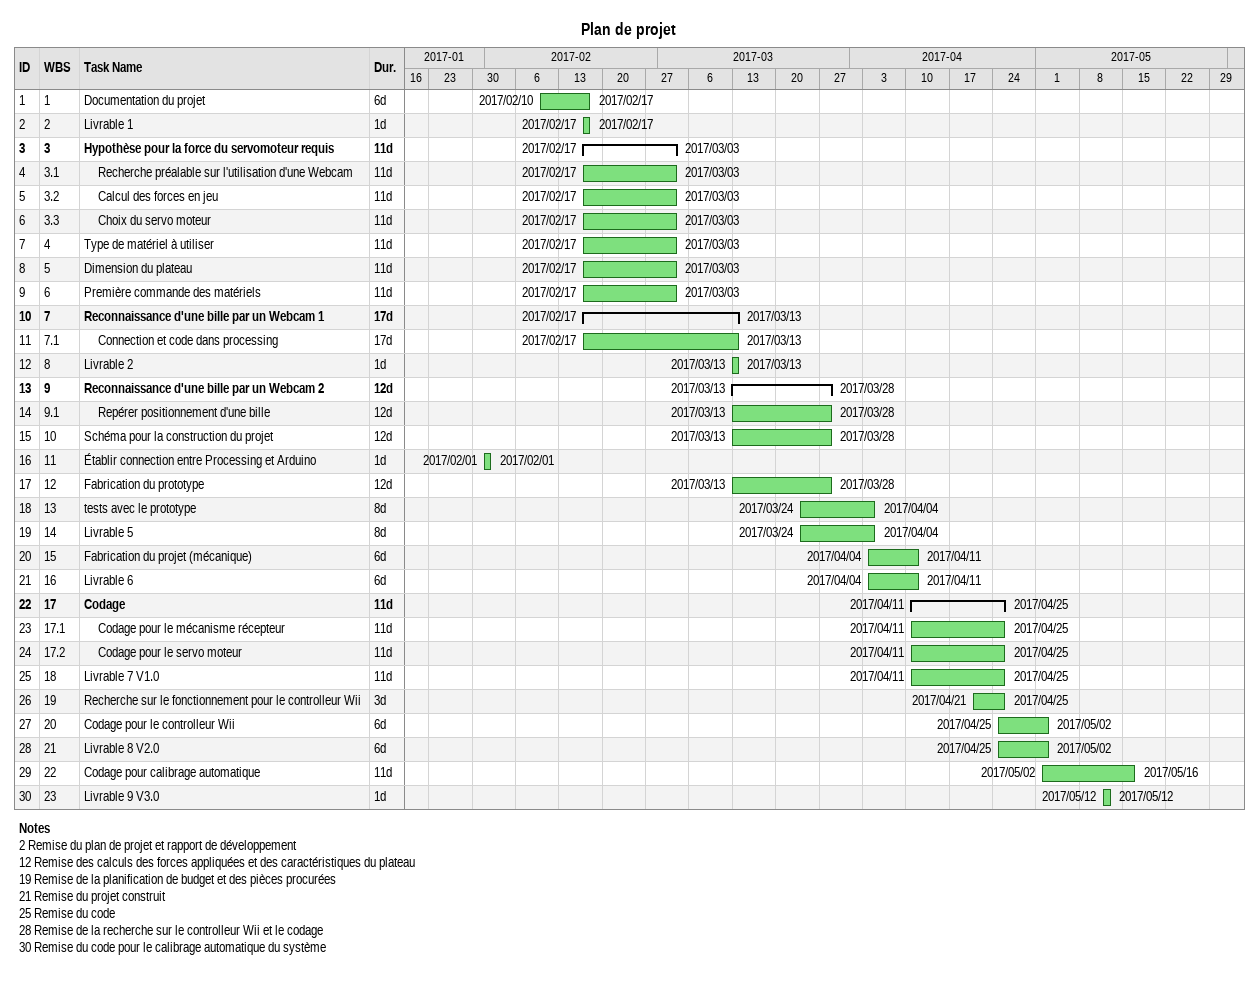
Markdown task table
Plan de projet

| ID | WBS | Task | Duration | Start | Finish |
|---|---|---|---|---|---|
| 1 | 1 | Documentation du projet | 6d | 2017-02-10 | 2017-02-17 |
| 2 | 2 | Livrable 1 | 1d | 2017-02-17 | 2017-02-17 |
| 3 | 3 | **Hypothèse pour la force du servomoteur requis** | 11d | 2017-02-17 | 2017-03-03 |
| 4 | 3.1 | Recherche préalable sur l'utilisation d'une Webcam | 11d | 2017-02-17 | 2017-03-03 |
| 5 | 3.2 | Calcul des forces en jeu | 11d | 2017-02-17 | 2017-03-03 |
| 6 | 3.3 | Choix du servo moteur | 11d | 2017-02-17 | 2017-03-03 |
| 7 | 4 | Type de matériel à utiliser | 11d | 2017-02-17 | 2017-03-03 |
| 8 | 5 | Dimension du plateau | 11d | 2017-02-17 | 2017-03-03 |
| 9 | 6 | Première commande des matériels | 11d | 2017-02-17 | 2017-03-03 |
| 10 | 7 | **Reconnaissance d'une bille par un Webcam 1** | 17d | 2017-02-17 | 2017-03-13 |
| 11 | 7.1 | Connection et code dans processing | 17d | 2017-02-17 | 2017-03-13 |
| 12 | 8 | Livrable 2 | 1d | 2017-03-13 | 2017-03-13 |
| 13 | 9 | **Reconnaissance d'une bille par un Webcam 2** | 12d | 2017-03-13 | 2017-03-28 |
| 14 | 9.1 | Repérer positionnement d'une bille | 12d | 2017-03-13 | 2017-03-28 |
| 15 | 10 | Schéma pour la construction du projet | 12d | 2017-03-13 | 2017-03-28 |
| 16 | 11 | Établir connection entre Processing et Arduino | 1d | 2017-02-01 | 2017-02-01 |
| 17 | 12 | Fabrication du prototype | 12d | 2017-03-13 | 2017-03-28 |
| 18 | 13 | tests avec le prototype | 8d | 2017-03-24 | 2017-04-04 |
| 19 | 14 | Livrable 5 | 8d | 2017-03-24 | 2017-04-04 |
| 20 | 15 | Fabrication du projet (mécanique) | 6d | 2017-04-04 | 2017-04-11 |
| 21 | 16 | Livrable 6 | 6d | 2017-04-04 | 2017-04-11 |
| 22 | 17 | **Codage** | 11d | 2017-04-11 | 2017-04-25 |
| 23 | 17.1 | Codage pour le mécanisme récepteur | 11d | 2017-04-11 | 2017-04-25 |
| 24 | 17.2 | Codage pour le servo moteur | 11d | 2017-04-11 | 2017-04-25 |
| 25 | 18 | Livrable 7 V1.0 | 11d | 2017-04-11 | 2017-04-25 |
| 26 | 19 | Recherche sur le fonctionnement pour le controlleur Wii | 3d | 2017-04-21 | 2017-04-25 |
| 27 | 20 | Codage pour le controlleur Wii | 6d | 2017-04-25 | 2017-05-02 |
| 28 | 21 | Livrable 8 V2.0 | 6d | 2017-04-25 | 2017-05-02 |
| 29 | 22 | Codage pour calibrage automatique | 11d | 2017-05-02 | 2017-05-16 |
| 30 | 23 | Livrable 9 V3.0 | 1d | 2017-05-12 | 2017-05-12 |

Notes
- 2: Remise du plan de projet et rapport de développement
- 12: Remise des calculs des forces appliquées et des caractéristiques du plateau
- 19: Remise de la planification de budget et des pièces procurées
- 21: Remise du projet construit
- 25: Remise du code
- 28: Remise de la recherche sur le controlleur Wii et le codage
- 30: Remise du code pour le calibrage automatique du système
